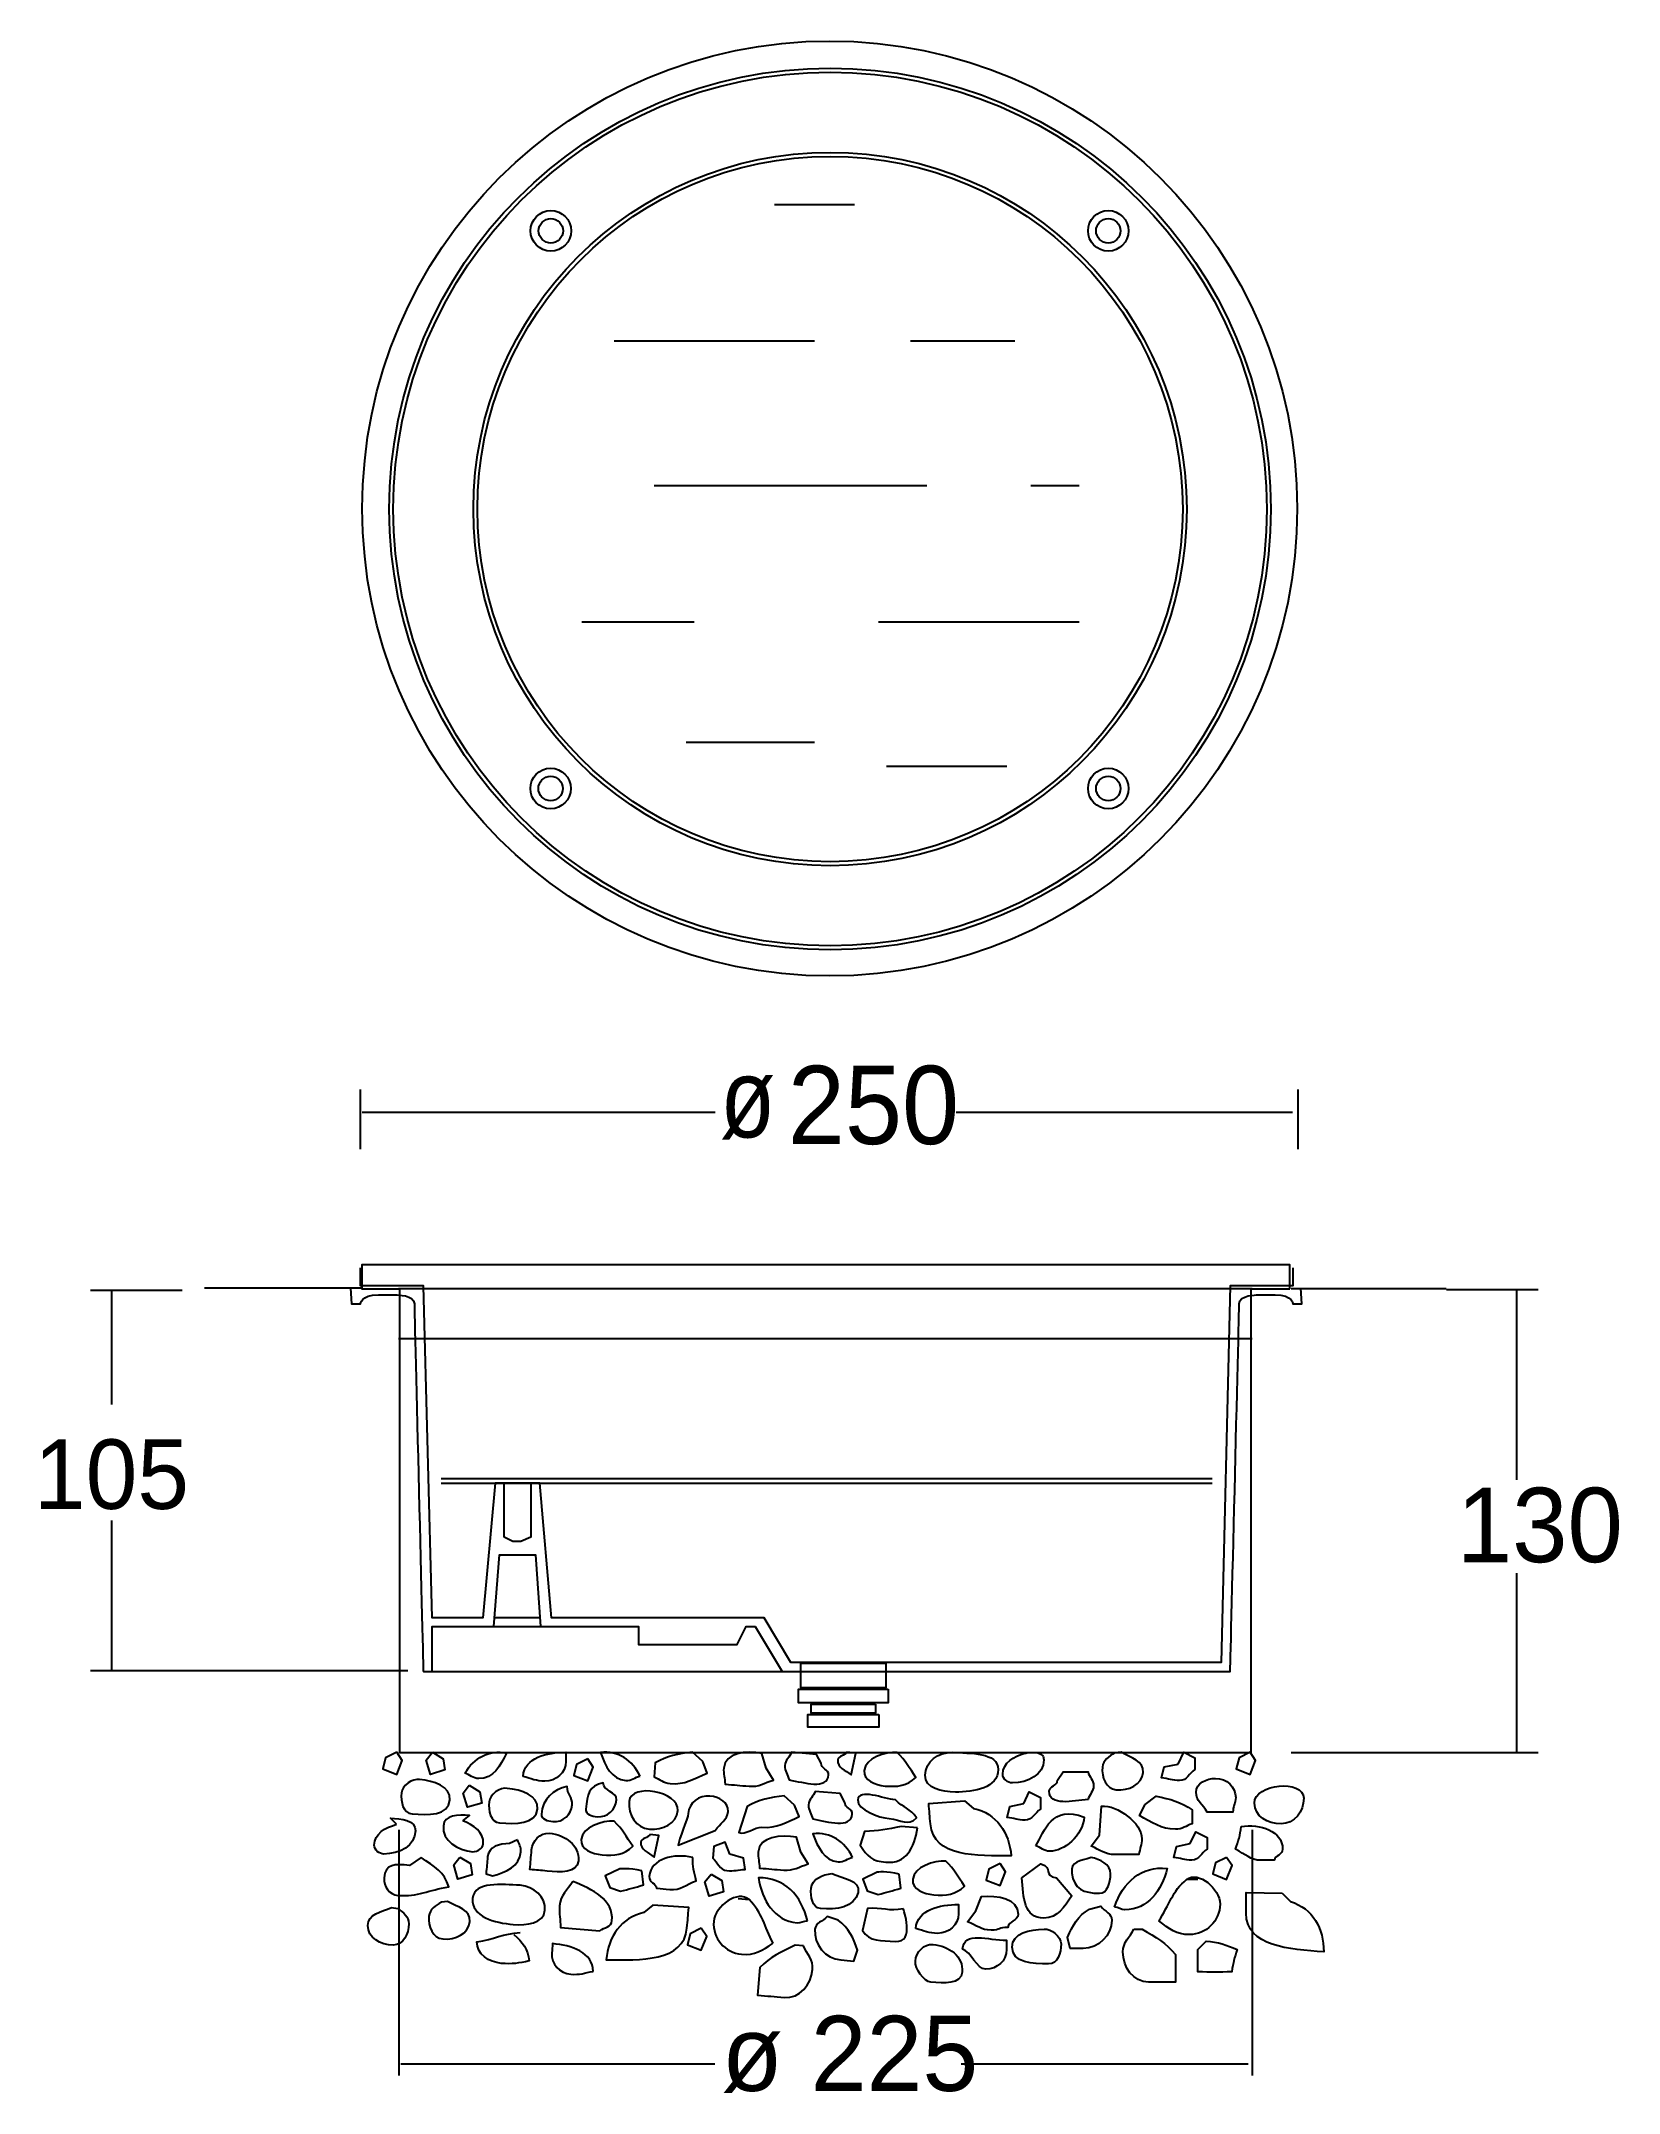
# Model space of a CAD drawing. Extents: x 40 to 181, y 93 to 276.
import ezdxf

# ---------------------------------------------------------------- set-up
doc = ezdxf.new("R2010")
doc.units = 0
doc.layers.add('LIVELLO_1', color=160, linetype='Continuous')
doc.styles.add('STD', font='txt')

# ---------------------------------------------------------------- blocks, each defined once
blk = doc.blocks.new('AI9-BLK2')
at = {"layer": 'LIVELLO_1', "color": 7}
for p, q in [((31.41, -0.41), (30.42, -0.41)), ((-9.61, -2.12), (-8.63, -2.21))]:
    blk.add_line(p, q, dxfattribs=at)
for points in [[(-40.08, 10.94), (-41.08, 10.44), (-41.32, 9.46), (-40.08, 8.97), (-39.59, 10.2)], [(-36.89, 10.94), (-35.94, 10.36), (-35.78, 9.36), (-37.06, 8.97), (-37.45, 10.24)], [(-23.03, 10.36), (-24.02, 9.86), (-24.27, 8.88), (-23.03, 8.38), (-22.54, 9.62)], [(36.09, 10.94), (35.1, 10.44), (34.85, 9.46), (36.09, 8.97), (36.58, 10.2)], [(-33.6, 7.99), (-32.66, 7.41), (-32.49, 6.41), (-33.77, 6.03), (-34.16, 7.3)], [(-34.44, 1.59), (-33.49, 1.02), (-33.33, 0.01), (-34.61, -0.37), (-34.99, 0.9)], [(-12.01, 0.07), (-11.06, -0.51), (-10.9, -1.51), (-12.18, -1.9), (-12.57, -0.63)], [(13.77, 1.01), (12.78, 0.52), (12.54, -0.47), (13.77, -0.96), (14.27, 0.27)], [(33.99, 1.56), (33, 1.07), (32.76, 0.09), (33.99, -0.41), (34.49, 0.83)], [(-12.9, -4.75), (-13.89, -5.25), (-14.13, -6.23), (-12.9, -6.73), (-12.4, -5.5)]]:
    blk.add_lwpolyline(points, close=True, dxfattribs=at)
for points, knots in [([(-33.99, 9.08), (-33.56, 8.96), (-33.25, 8.59), (-32.75, 8.59), (-31.45, 8.59), (-30.83, 9.7), (-30.28, 10.87), (-31.83, 11.18), (-33.19, 10.44), (-33.99, 9.08)], [0, 0, 0, 0, 1, 1, 1, 2, 2, 2, 3, 3, 3, 3]), ([(-18.35, 8.81), (-18.79, 8.73), (-19.13, 8.39), (-19.62, 8.43), (-20.92, 8.54), (-21.44, 9.7), (-21.89, 10.92), (-20.32, 11.09), (-19.03, 10.23), (-18.35, 8.81)], [0, 0, 0, 0, 1, 1, 1, 2, 2, 2, 3, 3, 3, 3]), ([(-7.1, 9.51), (-7.1, 9.51), (-6.45, 8.46), (-6.45, 8.46), (-7.28, 8.23), (-7.75, 7.83), (-8.61, 7.91), (-9.47, 7.98), (-9.91, 8.02), (-10.77, 8.1), (-10.78, 8.65), (-10.94, 8.98), (-10.89, 9.53), (-10.77, 10.94), (-8.89, 11.09), (-7.48, 10.84), (-7.48, 10.84), (-7.1, 9.51), (-7.1, 9.51)], [0, 0, 0, 0, 1, 1, 1, 2, 2, 2, 3, 3, 3, 4, 4, 4, 5, 5, 5, 6, 6, 6, 6]), ([(4.6, 10.93), (5.33, 10.18), (5.68, 9.58), (6.25, 8.7), (5.46, 7.94), (4.62, 7.83), (3.51, 7.93), (2.61, 8.01), (1.56, 8.43), (1.64, 9.31), (1.73, 10.38), (3.52, 11.02), (4.6, 10.93)], [0, 0, 0, 0, 1, 1, 1, 2, 2, 2, 3, 3, 3, 4, 4, 4, 4]), ([(15.99, 10.86), (15.02, 10.57), (14.01, 10.03), (14.01, 8.99), (14.01, 8.56), (14.44, 8.21), (14.87, 8.21), (16.24, 8.21), (17.68, 8.92), (17.68, 10.28), (17.68, 11.25), (15.99, 10.86), (15.99, 10.86)], [0, 0, 0, 0, 1, 1, 1, 2, 2, 2, 3, 3, 3, 4, 4, 4, 4]), ([(-28.8, 8.79), (-28.08, 8.57), (-27.61, 8.36), (-26.86, 8.36), (-25.85, 8.36), (-24.98, 9.11), (-24.98, 10.11), (-24.98, 10.44), (-25.02, 10.61), (-24.98, 10.94), (-26.68, 10.94), (-28.66, 10.47), (-28.8, 8.79)], [0, 0, 0, 0, 1, 1, 1, 2, 2, 2, 3, 3, 3, 4, 4, 4, 4]), ([(-12.77, 10.12), (-12.77, 10.12), (-12.36, 9.09), (-12.36, 9.09), (-13.52, 8.57), (-14.38, 8.03), (-15.67, 8.14), (-16.29, 8.2), (-16.57, 8.53), (-17.11, 8.76), (-17.11, 8.76), (-17, 9.99), (-17, 9.99), (-15.95, 10.64), (-14.95, 10.8), (-13.69, 10.94), (-13.69, 10.94), (-12.77, 10.12), (-12.77, 10.12)], [0, 0, 0, 0, 1, 1, 1, 2, 2, 2, 3, 3, 3, 4, 4, 4, 5, 5, 5, 6, 6, 6, 6]), ([(-2.19, 9.97), (-2.23, 9.47), (-1.49, 9.41), (-1.54, 8.92), (-1.65, 7.57), (-3.71, 8.24), (-5.06, 8.48), (-5.14, 8.92), (-5.48, 9.26), (-5.44, 9.75), (-5.4, 10.24), (-5, 10.52), (-4.84, 10.94), (-4.84, 10.94), (-2.62, 10.74), (-2.62, 10.74), (-2.62, 10.74), (-2.19, 9.97), (-2.19, 9.97)], [0, 0, 0, 0, 1, 1, 1, 2, 2, 2, 3, 3, 3, 4, 4, 4, 5, 5, 5, 6, 6, 6, 6]), ([(0.09, 10.94), (0.09, 10.94), (0.89, 10.87), (0.89, 10.87), (0.89, 10.87), (0.47, 8.93), (0.47, 8.93), (-0.05, 9.34), (-0.77, 9.59), (-0.71, 10.27), (-0.68, 10.63), (-0.06, 10.64), (0.09, 10.94)], [0, 0, 0, 0, 1, 1, 1, 2, 2, 2, 3, 3, 3, 4, 4, 4, 4]), ([(9.49, 10.94), (8.27, 10.94), (7.08, 10.11), (7.08, 8.89), (7.08, 7.71), (8.59, 7.39), (9.78, 7.39), (11.44, 7.39), (13.6, 7.75), (13.6, 9.4), (13.6, 10.97), (11.08, 10.83), (9.49, 10.94)], [0, 0, 0, 0, 1, 1, 1, 2, 2, 2, 3, 3, 3, 4, 4, 4, 4]), ([(18.9, 8.44), (18.9, 7.95), (18.16, 7.95), (18.16, 7.46), (18.16, 6.1), (20.26, 6.6), (21.62, 6.72), (21.74, 7.15), (22.12, 7.46), (22.12, 7.95), (22.12, 8.44), (21.74, 8.75), (21.62, 9.18), (21.62, 9.18), (19.39, 9.18), (19.39, 9.18), (19.39, 9.18), (18.9, 8.44), (18.9, 8.44)], [0, 0, 0, 0, 1, 1, 1, 2, 2, 2, 3, 3, 3, 4, 4, 4, 5, 5, 5, 6, 6, 6, 6]), ([(24.57, 10.94), (25.47, 10.43), (26.64, 10.18), (26.55, 9.15), (26.45, 8.04), (25.24, 7.5), (24.13, 7.59), (23.23, 7.67), (22.82, 8.72), (22.9, 9.61), (22.96, 10.25), (23.49, 10.57), (24.02, 10.88), (24.02, 10.88), (24.57, 10.94), (24.57, 10.94)], [0, 0, 0, 0, 1, 1, 1, 2, 2, 2, 3, 3, 3, 4, 4, 4, 5, 5, 5, 5]), ([(29.66, 9.89), (29.66, 9.89), (28.42, 9.64), (28.42, 9.64), (28.42, 9.64), (28.18, 8.66), (28.18, 8.66), (28.79, 8.6), (29.17, 8.41), (29.79, 8.41), (30.47, 8.41), (30.65, 9.09), (31.15, 9.4), (31.15, 9.4), (31.15, 10.44), (31.15, 10.44), (31.15, 10.44), (30.16, 10.94), (30.16, 10.94), (30.16, 10.94), (29.66, 9.89), (29.66, 9.89)], [0, 0, 0, 0, 1, 1, 1, 2, 2, 2, 3, 3, 3, 4, 4, 4, 5, 5, 5, 6, 6, 6, 7, 7, 7, 7]), ([(-38.03, 8.52), (-36.78, 8.37), (-35.23, 7.92), (-35.34, 6.67), (-35.46, 5.27), (-37.3, 5.33), (-38.7, 5.45), (-39.53, 5.52), (-39.73, 6.51), (-39.65, 7.33), (-39.6, 7.97), (-38.68, 8.61), (-38.03, 8.52)], [0, 0, 0, 0, 1, 1, 1, 2, 2, 2, 3, 3, 3, 4, 4, 4, 4]), ([(-30.22, 7.72), (-28.96, 7.58), (-27.41, 7.12), (-27.52, 5.87), (-27.65, 4.48), (-29.49, 4.53), (-30.89, 4.65), (-31.71, 4.72), (-31.91, 5.71), (-31.84, 6.53), (-31.78, 7.17), (-30.86, 7.82), (-30.22, 7.72)], [0, 0, 0, 0, 1, 1, 1, 2, 2, 2, 3, 3, 3, 4, 4, 4, 4]), ([(-24.41, 6.26), (-24.49, 5.37), (-25.24, 4.68), (-26.14, 4.76), (-26.6, 4.8), (-27.21, 4.96), (-27.16, 5.42), (-27.05, 6.74), (-26.14, 7.63), (-24.85, 7.88), (-24.91, 7.24), (-24.36, 6.91), (-24.41, 6.26)], [0, 0, 0, 0, 1, 1, 1, 2, 2, 2, 3, 3, 3, 4, 4, 4, 4]), ([(-20.45, 6.7), (-20.53, 5.81), (-21.28, 5.11), (-22.17, 5.19), (-22.64, 5.23), (-23.24, 5.4), (-23.2, 5.86), (-23.08, 7.18), (-22.93, 7.95), (-21.64, 8.2), (-21.7, 7.55), (-20.39, 7.34), (-20.45, 6.7)], [0, 0, 0, 0, 1, 1, 1, 2, 2, 2, 3, 3, 3, 4, 4, 4, 4]), ([(-14.99, 5.73), (-15.1, 4.55), (-16.34, 3.97), (-17.53, 4.08), (-18.71, 4.18), (-19.44, 5.36), (-19.34, 6.54), (-19.18, 8.25), (-14.84, 7.44), (-14.99, 5.73)], [0, 0, 0, 0, 1, 1, 1, 2, 2, 2, 3, 3, 3, 3]), ([(-0.07, 6.47), (-0.12, 5.98), (0.62, 5.92), (0.58, 5.43), (0.46, 4.08), (-1.59, 4.75), (-2.94, 4.99), (-3.03, 5.43), (-3.37, 5.77), (-3.33, 6.26), (-3.28, 6.75), (-2.88, 7.03), (-2.72, 7.45), (-2.72, 7.45), (-0.5, 7.25), (-0.5, 7.25), (-0.5, 7.25), (-0.07, 6.47), (-0.07, 6.47)], [0, 0, 0, 0, 1, 1, 1, 2, 2, 2, 3, 3, 3, 4, 4, 4, 5, 5, 5, 6, 6, 6, 6]), ([(4.43, 6.69), (5.16, 5.94), (5.75, 5.97), (6.32, 5.09), (5.53, 4.33), (4.98, 4.92), (3.87, 5.02), (2.97, 5.1), (1, 5.8), (1.07, 6.69), (1.17, 7.76), (3.35, 6.78), (4.43, 6.69)], [0, 0, 0, 0, 1, 1, 1, 2, 2, 2, 3, 3, 3, 4, 4, 4, 4]), ([(15.88, 6.36), (15.88, 6.36), (14.64, 6.11), (14.64, 6.11), (14.64, 6.11), (14.39, 5.13), (14.39, 5.13), (15.01, 5.06), (15.39, 4.88), (16, 4.88), (16.68, 4.88), (16.87, 5.56), (17.37, 5.86), (17.37, 5.86), (17.37, 6.91), (17.37, 6.91), (17.37, 6.91), (16.38, 7.4), (16.38, 7.4), (16.38, 7.4), (15.88, 6.36), (15.88, 6.36)], [0, 0, 0, 0, 1, 1, 1, 2, 2, 2, 3, 3, 3, 4, 4, 4, 5, 5, 5, 6, 6, 6, 7, 7, 7, 7]), ([(31.27, 7.38), (31.27, 6.58), (31.89, 6.27), (32.26, 5.59), (32.26, 5.59), (34.55, 5.59), (34.55, 5.59), (34.55, 6.09), (34.8, 6.39), (34.8, 6.89), (34.8, 7.87), (33.99, 8.61), (33, 8.61), (32.2, 8.61), (31.27, 8.18), (31.27, 7.38)], [0, 0, 0, 0, 1, 1, 1, 2, 2, 2, 3, 3, 3, 4, 4, 4, 5, 5, 5, 5]), ([(36.47, 6.41), (36.47, 5.23), (37.66, 4.55), (38.85, 4.55), (40.04, 4.55), (40.87, 5.66), (40.87, 6.84), (40.87, 8.56), (36.47, 8.13), (36.47, 6.41)], [0, 0, 0, 0, 1, 1, 1, 2, 2, 2, 3, 3, 3, 3]), ([(-10.5, 5.66), (-10.57, 4.86), (-11.21, 4.61), (-11.65, 3.96), (-11.65, 3.96), (-14.96, 2.66), (-14.96, 2.66), (-14.91, 3.15), (-14.1, 4.98), (-14.06, 5.47), (-13.97, 6.45), (-13.11, 7.12), (-12.12, 7.03), (-11.32, 6.96), (-10.43, 6.45), (-10.5, 5.66)], [0, 0, 0, 0, 1, 1, 1, 2, 2, 2, 3, 3, 3, 4, 4, 4, 5, 5, 5, 5]), ([(-4.57, 6.22), (-4.57, 6.22), (-4.16, 5.2), (-4.16, 5.2), (-5.33, 4.68), (-6.18, 4.13), (-7.48, 4.25), (-8.09, 4.3), (-8.99, 3.54), (-9.53, 3.77), (-9.53, 3.77), (-8.81, 6.09), (-8.81, 6.09), (-7.76, 6.74), (-6.75, 6.9), (-5.49, 7.04), (-5.49, 7.04), (-4.57, 6.22), (-4.57, 6.22)], [0, 0, 0, 0, 1, 1, 1, 2, 2, 2, 3, 3, 3, 4, 4, 4, 5, 5, 5, 6, 6, 6, 6]), ([(10.61, 6.6), (10.61, 6.6), (7.4, 6.38), (7.4, 6.38), (7.46, 5.64), (7.49, 5.27), (7.56, 4.54), (7.82, 1.54), (11.72, 1.69), (14.77, 1.71), (14.58, 3.79), (13.44, 5.48), (11.41, 5.93), (11.41, 5.93), (10.61, 6.6), (10.61, 6.6)], [0, 0, 0, 0, 1, 1, 1, 2, 2, 2, 3, 3, 3, 4, 4, 4, 5, 5, 5, 5]), ([(16.95, 2.59), (17.38, 2.47), (17.69, 2.1), (18.19, 2.1), (19.49, 2.1), (21.15, 3.49), (21.29, 5.16), (18.38, 6.27), (17.75, 3.94), (16.95, 2.59)], [0, 0, 0, 0, 1, 1, 1, 2, 2, 2, 3, 3, 3, 3]), ([(22.64, 3.53), (22.64, 3.53), (21.9, 2.55), (21.9, 2.55), (22.7, 2.24), (23.14, 1.81), (24.01, 1.81), (24.01, 1.81), (26.17, 1.81), (26.17, 1.81), (26.23, 2.36), (26.42, 2.67), (26.42, 3.22), (26.42, 4.64), (24.25, 6.25), (22.83, 6.13), (22.83, 6.13), (22.64, 3.53), (22.64, 3.53)], [0, 0, 0, 0, 1, 1, 1, 2, 2, 2, 3, 3, 3, 4, 4, 4, 5, 5, 5, 6, 6, 6, 6]), ([(26.71, 6.28), (26.71, 6.28), (26.21, 5.3), (26.21, 5.3), (27.33, 4.68), (28.13, 4.07), (29.43, 4.07), (30.05, 4.07), (30.36, 4.37), (30.92, 4.56), (30.92, 4.56), (30.92, 5.79), (30.92, 5.79), (29.93, 6.53), (28.94, 6.77), (27.7, 7.02), (27.7, 7.02), (26.71, 6.28), (26.71, 6.28)], [0, 0, 0, 0, 1, 1, 1, 2, 2, 2, 3, 3, 3, 4, 4, 4, 5, 5, 5, 6, 6, 6, 6]), ([(-40.1, 4.51), (-41.07, 4.22), (-42.08, 3.68), (-42.08, 2.65), (-42.08, 2.22), (-41.65, 1.86), (-41.22, 1.86), (-39.85, 1.86), (-38.41, 2.57), (-38.41, 3.94), (-38.41, 4.91), (-39.67, 5.05), (-40.64, 5.05), (-40.64, 5.05), (-40.1, 4.51), (-40.1, 4.51)], [0, 0, 0, 0, 1, 1, 1, 2, 2, 2, 3, 3, 3, 4, 4, 4, 5, 5, 5, 5]), ([(-34.17, 4.81), (-33.23, 4.44), (-32.27, 3.82), (-32.36, 2.78), (-32.4, 2.35), (-32.86, 2.03), (-33.29, 2.07), (-34.66, 2.19), (-36.03, 3.03), (-35.91, 4.38), (-35.83, 5.35), (-34.56, 5.38), (-33.59, 5.3), (-33.59, 5.3), (-34.17, 4.81), (-34.17, 4.81)], [0, 0, 0, 0, 1, 1, 1, 2, 2, 2, 3, 3, 3, 4, 4, 4, 5, 5, 5, 5]), ([(-26.46, 3.71), (-27.29, 3.78), (-27.97, 3.05), (-28.04, 2.23), (-28.1, 1.55), (-28.13, 1.16), (-28.19, 0.48), (-27.58, 0.42), (-27.26, 0.4), (-26.65, 0.34), (-25.5, 0.24), (-23.96, 0.11), (-23.86, 1.25), (-23.74, 2.64), (-25.06, 3.59), (-26.46, 3.71)], [0, 0, 0, 0, 1, 1, 1, 2, 2, 2, 3, 3, 3, 4, 4, 4, 5, 5, 5, 5]), ([(-20.66, 4.78), (-19.93, 4.04), (-19.58, 3.43), (-19.01, 2.55), (-19.8, 1.79), (-20.64, 1.69), (-21.75, 1.79), (-22.65, 1.86), (-23.7, 2.28), (-23.62, 3.17), (-23.52, 4.24), (-21.73, 4.88), (-20.66, 4.78)], [0, 0, 0, 0, 1, 1, 1, 2, 2, 2, 3, 3, 3, 4, 4, 4, 4]), ([(0.61, 1.56), (0.17, 1.47), (-0.17, 1.13), (-0.67, 1.17), (-1.96, 1.29), (-2.48, 2.45), (-2.93, 3.66), (-1.36, 3.83), (-0.07, 2.98), (0.61, 1.56)], [0, 0, 0, 0, 1, 1, 1, 2, 2, 2, 3, 3, 3, 3]), ([(6.41, 4.19), (6.13, 2.42), (5.38, 0.97), (3.59, 1.13), (2.36, 1.23), (1.89, 1.62), (1.3, 2.66), (1.3, 2.66), (1.66, 3.86), (1.66, 3.86), (2.97, 3.94), (3.66, 4.06), (4.93, 4.32), (4.93, 4.32), (6.41, 4.19), (6.41, 4.19)], [0, 0, 0, 0, 1, 1, 1, 2, 2, 2, 3, 3, 3, 4, 4, 4, 5, 5, 5, 5]), ([(30.75, 2.79), (30.75, 2.79), (29.51, 2.54), (29.51, 2.54), (29.51, 2.54), (29.27, 1.56), (29.27, 1.56), (29.88, 1.49), (30.26, 1.31), (30.88, 1.31), (31.56, 1.31), (31.74, 1.99), (32.24, 2.29), (32.24, 2.29), (32.24, 3.34), (32.24, 3.34), (32.24, 3.34), (31.25, 3.84), (31.25, 3.84), (31.25, 3.84), (30.75, 2.79), (30.75, 2.79)], [0, 0, 0, 0, 1, 1, 1, 2, 2, 2, 3, 3, 3, 4, 4, 4, 5, 5, 5, 6, 6, 6, 7, 7, 7, 7]), ([(35.28, 4.32), (35.21, 3.52), (35.03, 3.02), (34.78, 2.29), (35.71, 1.85), (36.08, 1.3), (37.07, 1.3), (37.07, 1.3), (38.25, 1.3), (38.25, 1.3), (38.31, 1.73), (38.99, 1.79), (38.99, 2.29), (38.99, 3.95), (36.95, 4.56), (35.28, 4.32)], [0, 0, 0, 0, 1, 1, 1, 2, 2, 2, 3, 3, 3, 4, 4, 4, 5, 5, 5, 5]), ([(-29.3, 3.13), (-29.15, 2.72), (-28.96, 2.49), (-28.99, 2.06), (-29.11, 0.77), (-30.28, 0.23), (-31.53, -0.09), (-31.53, -0.09), (-32.1, 0.1), (-32.1, 0.1), (-32.04, 0.7), (-32.01, 1.02), (-31.96, 1.63), (-31.88, 2.52), (-30.92, 2.8), (-30.01, 2.79), (-30.01, 2.79), (-29.3, 3.13), (-29.3, 3.13)], [0, 0, 0, 0, 1, 1, 1, 2, 2, 2, 3, 3, 3, 4, 4, 4, 5, 5, 5, 6, 6, 6, 6]), ([(-17.48, 3.59), (-17.48, 3.59), (-16.68, 3.52), (-16.68, 3.52), (-16.68, 3.52), (-17.1, 1.58), (-17.1, 1.58), (-17.62, 2), (-18.35, 2.25), (-18.29, 2.92), (-18.25, 3.29), (-17.63, 3.3), (-17.48, 3.59)], [0, 0, 0, 0, 1, 1, 1, 2, 2, 2, 3, 3, 3, 4, 4, 4, 4]), ([(-13.66, 1.55), (-13.67, 0.74), (-13.53, 0.24), (-13.35, -0.52), (-14.31, -0.87), (-14.72, -1.39), (-15.71, -1.3), (-16.15, -1.26), (-16.45, -1.24), (-16.88, -1.2), (-16.91, -0.77), (-17.58, -0.65), (-17.54, -0.16), (-17.39, 1.5), (-15.3, 1.94), (-13.66, 1.55)], [0, 0, 0, 0, 1, 1, 1, 2, 2, 2, 3, 3, 3, 4, 4, 4, 5, 5, 5, 5]), ([(-10.35, 1.84), (-10.35, 1.84), (-9.14, 1.49), (-9.14, 1.49), (-9.14, 1.49), (-8.98, 0.48), (-8.98, 0.48), (-9.6, 0.47), (-9.98, 0.32), (-10.6, 0.38), (-11.28, 0.44), (-11.41, 1.13), (-11.87, 1.48), (-11.87, 1.48), (-11.78, 2.52), (-11.78, 2.52), (-11.78, 2.52), (-10.75, 2.93), (-10.75, 2.93), (-10.75, 2.93), (-10.35, 1.84), (-10.35, 1.84)], [0, 0, 0, 0, 1, 1, 1, 2, 2, 2, 3, 3, 3, 4, 4, 4, 5, 5, 5, 6, 6, 6, 7, 7, 7, 7]), ([(-4.02, 2.02), (-4.02, 2.02), (-3.37, 0.97), (-3.37, 0.97), (-4.2, 0.73), (-4.67, 0.34), (-5.53, 0.42), (-6.39, 0.49), (-6.83, 0.53), (-7.69, 0.61), (-7.7, 1.16), (-7.86, 1.49), (-7.81, 2.04), (-7.69, 3.45), (-5.81, 3.6), (-4.4, 3.35), (-4.4, 3.35), (-4.02, 2.02), (-4.02, 2.02)], [0, 0, 0, 0, 1, 1, 1, 2, 2, 2, 3, 3, 3, 4, 4, 4, 5, 5, 5, 6, 6, 6, 6]), ([(-37.9, 1.56), (-36.7, 0.73), (-35.81, 0.26), (-35.42, -1.07), (-37.25, -1.34), (-38.17, -1.98), (-39.97, -1.83), (-40.72, -1.76), (-41.27, -1.03), (-41.21, -0.28), (-41.09, 1.01), (-40.24, 0.96), (-38.95, 0.85), (-38.95, 0.85), (-37.9, 1.56), (-37.9, 1.56)], [0, 0, 0, 0, 1, 1, 1, 2, 2, 2, 3, 3, 3, 4, 4, 4, 5, 5, 5, 5]), ([(-18.2, 0.36), (-18.2, 0.36), (-18.06, -0.89), (-18.06, -0.89), (-18.82, -1.13), (-19.33, -1.27), (-20.1, -1.46), (-20.1, -1.46), (-21.06, -1.12), (-21.06, -1.12), (-21.06, -1.12), (-21.47, -0.1), (-21.47, -0.1), (-21.47, -0.1), (-20.17, 0.53), (-20.17, 0.53), (-20.17, 0.53), (-19.35, 0.64), (-18.2, 0.36)], [0, 0, 0, 0, 1, 1, 1, 2, 2, 2, 3, 3, 3, 4, 4, 4, 5, 5, 5, 6, 6, 6, 6]), ([(-1.24, 0.13), (-2.06, 0.01), (-3.02, -0.33), (-3.1, -1.19), (-3.16, -1.93), (-3, -2.93), (-2.26, -3), (-0.84, -3.12), (0.79, -2.95), (1.1, -1.56), (1.32, -0.46), (-0.29, -0.32), (-1.24, 0.13)], [0, 0, 0, 0, 1, 1, 1, 2, 2, 2, 3, 3, 3, 4, 4, 4, 4]), ([(4.78, 0.06), (4.78, 0.06), (4.92, -1.18), (4.92, -1.18), (4.16, -1.42), (3.65, -1.56), (2.89, -1.75), (2.89, -1.75), (1.92, -1.42), (1.92, -1.42), (1.92, -1.42), (1.51, -0.39), (1.51, -0.39), (1.51, -0.39), (2.81, 0.24), (2.81, 0.24), (2.81, 0.24), (3.63, 0.35), (4.78, 0.06)], [0, 0, 0, 0, 1, 1, 1, 2, 2, 2, 3, 3, 3, 4, 4, 4, 5, 5, 5, 6, 6, 6, 6]), ([(8.94, 1.22), (9.67, 0.47), (10.02, -0.13), (10.59, -1.01), (9.8, -1.77), (8.96, -1.88), (7.85, -1.78), (6.95, -1.7), (5.9, -1.29), (5.98, -0.39), (6.08, 0.68), (7.87, 1.31), (8.94, 1.22)], [0, 0, 0, 0, 1, 1, 1, 2, 2, 2, 3, 3, 3, 4, 4, 4, 4]), ([(15.72, -0.26), (15.85, -2.05), (15.9, -3.85), (17.69, -3.85), (18.93, -3.85), (19.49, -2.87), (20.17, -1.88), (20.17, -1.88), (18.8, -0.26), (18.8, -0.26), (17.5, -0.08), (18.64, 0.62), (17.4, 0.99), (17.4, 0.99), (15.72, -0.26), (15.72, -0.26)], [0, 0, 0, 0, 1, 1, 1, 2, 2, 2, 3, 3, 3, 4, 4, 4, 5, 5, 5, 5]), ([(21.9, 1.56), (22.7, 1.38), (23.63, 0.95), (23.63, 0.09), (23.63, -0.65), (23.38, -1.64), (22.64, -1.64), (21.22, -1.64), (20.36, -1.26), (20.17, 0.16), (20.05, 1.26), (20.91, 1.19), (21.9, 1.56)], [0, 0, 0, 0, 1, 1, 1, 2, 2, 2, 3, 3, 3, 4, 4, 4, 4]), ([(23.98, -2.87), (24.36, -2.87), (24.54, -3.12), (24.91, -3.12), (26.96, -3.12), (28.19, -1.39), (28.69, 0.58), (26.4, 0.83), (24.73, -0.65), (23.98, -2.87)], [0, 0, 0, 0, 1, 1, 1, 2, 2, 2, 3, 3, 3, 3]), ([(27.95, -4.1), (28.88, -4.84), (29.49, -5.33), (30.67, -5.33), (32.16, -5.33), (33.4, -4.1), (33.4, -2.62), (33.4, -1.21), (31.48, 0.39), (30.42, -0.41), (29.12, -1.45), (28.88, -2.69), (27.95, -4.1)], [0, 0, 0, 0, 1, 1, 1, 2, 2, 2, 3, 3, 3, 4, 4, 4, 4]), ([(-29.07, -0.92), (-27.85, -1.03), (-26.74, -1.95), (-26.85, -3.16), (-26.95, -4.34), (-28.49, -4.53), (-29.67, -4.43), (-31.32, -4.28), (-33.44, -3.74), (-33.3, -2.1), (-33.16, -0.53), (-30.66, -0.89), (-29.07, -0.92)], [0, 0, 0, 0, 1, 1, 1, 2, 2, 2, 3, 3, 3, 4, 4, 4, 4]), ([(-24.35, -0.59), (-22.61, -1.3), (-20.7, -2.21), (-20.87, -4.11), (-20.92, -4.66), (-21.54, -4.67), (-21.94, -5), (-21.94, -5), (-25.46, -4.7), (-25.46, -4.7), (-25.45, -3.96), (-25.6, -3.51), (-25.54, -2.77), (-25.45, -1.79), (-24.85, -1.35), (-24.35, -0.59)], [0, 0, 0, 0, 1, 1, 1, 2, 2, 2, 3, 3, 3, 4, 4, 4, 5, 5, 5, 5]), ([(-6.48, -6.1), (-7.47, -6.76), (-8.13, -7.19), (-9.3, -7.09), (-10.78, -6.96), (-11.91, -5.63), (-11.78, -4.16), (-11.65, -2.75), (-9.6, -1.32), (-8.63, -2.21), (-7.42, -3.36), (-7.28, -4.61), (-6.48, -6.1)], [0, 0, 0, 0, 1, 1, 1, 2, 2, 2, 3, 3, 3, 4, 4, 4, 4]), ([(-3.41, -4.11), (-3.77, -4.08), (-3.98, -4.3), (-4.35, -4.27), (-6.39, -4.09), (-7.47, -2.27), (-7.79, -0.26), (-5.49, -0.22), (-3.95, -1.83), (-3.41, -4.11)], [0, 0, 0, 0, 1, 1, 1, 2, 2, 2, 3, 3, 3, 3]), ([(11.61, -3.21), (11.61, -3.21), (10.87, -4.2), (10.87, -4.2), (11.67, -4.5), (12.1, -4.94), (12.97, -4.94), (13.84, -4.94), (13.6, -4.69), (14.47, -4.69), (14.53, -4.13), (15.38, -4.08), (15.38, -3.52), (15.38, -2.1), (13.53, -1.8), (12.1, -1.92), (12.1, -1.92), (11.61, -3.21), (11.61, -3.21)], [0, 0, 0, 0, 1, 1, 1, 2, 2, 2, 3, 3, 3, 4, 4, 4, 5, 5, 5, 6, 6, 6, 6]), ([(38.94, -1.64), (38.94, -1.64), (35.73, -1.58), (35.73, -1.58), (35.73, -1.58), (35.73, -3.42), (35.73, -3.42), (35.73, -6.44), (39.63, -6.63), (42.66, -6.87), (42.66, -4.78), (41.67, -2.99), (39.69, -2.38), (39.69, -2.38), (38.94, -1.64), (38.94, -1.64)], [0, 0, 0, 0, 1, 1, 1, 2, 2, 2, 3, 3, 3, 4, 4, 4, 5, 5, 5, 5]), ([(-40.53, -2.9), (-41.47, -3.34), (-42.66, -3.48), (-42.66, -4.52), (-42.66, -5.63), (-41.51, -6.27), (-40.39, -6.27), (-39.49, -6.27), (-38.99, -5.27), (-38.99, -4.37), (-38.99, -3.73), (-39.49, -3.37), (-39.99, -3.01), (-39.99, -3.01), (-40.53, -2.9), (-40.53, -2.9)], [0, 0, 0, 0, 1, 1, 1, 2, 2, 2, 3, 3, 3, 4, 4, 4, 5, 5, 5, 5]), ([(-35.53, -2.37), (-34.63, -2.88), (-33.46, -3.13), (-33.55, -4.16), (-33.65, -5.27), (-34.85, -5.81), (-35.97, -5.72), (-36.86, -5.64), (-37.28, -4.59), (-37.2, -3.7), (-37.14, -3.06), (-36.61, -2.75), (-36.08, -2.43), (-36.08, -2.43), (-35.53, -2.37), (-35.53, -2.37)], [0, 0, 0, 0, 1, 1, 1, 2, 2, 2, 3, 3, 3, 4, 4, 4, 5, 5, 5, 5]), ([(-17.22, -2.69), (-17.22, -2.69), (-14.01, -2.91), (-14.01, -2.91), (-14.07, -3.65), (-14.11, -4.02), (-14.17, -4.75), (-14.44, -7.76), (-18.34, -7.6), (-21.38, -7.59), (-21.2, -5.5), (-20.05, -3.81), (-18.03, -3.37), (-18.03, -3.37), (-17.22, -2.69), (-17.22, -2.69)], [0, 0, 0, 0, 1, 1, 1, 2, 2, 2, 3, 3, 3, 4, 4, 4, 5, 5, 5, 5]), ([(4.43, -5.94), (3.19, -5.83), (2.08, -6.01), (1.49, -4.97), (1.49, -4.97), (1.94, -2.99), (1.94, -2.99), (3.25, -2.92), (3.86, -3.28), (5.13, -3.02), (5.13, -3.02), (6.22, -6.09), (4.43, -5.94)], [0, 0, 0, 0, 1, 1, 1, 2, 2, 2, 3, 3, 3, 4, 4, 4, 4]), ([(6.25, -4.79), (6.97, -5.01), (7.44, -5.22), (8.19, -5.22), (9.2, -5.22), (10.07, -4.47), (10.07, -3.47), (10.07, -3.14), (10.03, -2.96), (10.07, -2.64), (8.37, -2.64), (6.39, -3.11), (6.25, -4.79)], [0, 0, 0, 0, 1, 1, 1, 2, 2, 2, 3, 3, 3, 4, 4, 4, 4]), ([(21.76, -3.05), (20.71, -3.67), (20.27, -4.47), (19.78, -5.58), (19.78, -5.58), (20.03, -6.56), (20.03, -6.56), (20.03, -6.56), (21.2, -6.56), (21.2, -6.56), (22.57, -6.56), (23.74, -5.39), (23.74, -4.04), (23.74, -3.42), (23.12, -3.3), (22.75, -2.8), (22.75, -2.8), (21.76, -3.05), (21.76, -3.05)], [0, 0, 0, 0, 1, 1, 1, 2, 2, 2, 3, 3, 3, 4, 4, 4, 5, 5, 5, 6, 6, 6, 6]), ([(-29.61, -5.33), (-28.84, -6.01), (-28.35, -6.63), (-28.26, -7.68), (-29.18, -7.89), (-29.77, -7.98), (-30.74, -7.9), (-31.85, -7.8), (-32.94, -7.09), (-32.92, -5.98), (-31.38, -5.72), (-30.62, -5.28), (-29.05, -5.13)], [0, 0, 0, 0, 1, 1, 1, 2, 2, 2, 3, 3, 3, 4, 4, 4, 4]), ([(-0.69, -4.05), (0.3, -4.75), (0.66, -5.59), (1.06, -6.73), (1.06, -6.73), (0.72, -7.7), (0.72, -7.7), (0.29, -7.66), (-0.01, -7.63), (-0.45, -7.59), (-1.8, -7.48), (-2.87, -6.21), (-2.75, -4.86), (-2.7, -4.25), (-2.07, -4.18), (-1.66, -3.72), (-1.66, -3.72), (-0.69, -4.05), (-0.69, -4.05)], [0, 0, 0, 0, 1, 1, 1, 2, 2, 2, 3, 3, 3, 4, 4, 4, 5, 5, 5, 6, 6, 6, 6]), ([(10.42, -6.63), (11.14, -6.85), (11.73, -8.42), (12.49, -8.42), (13.5, -8.42), (14.36, -7.67), (14.36, -6.67), (14.36, -6.34), (14.33, -6.17), (14.36, -5.84), (12.67, -5.84), (10.56, -4.95), (10.42, -6.63)], [0, 0, 0, 0, 1, 1, 1, 2, 2, 2, 3, 3, 3, 4, 4, 4, 4]), ([(17.7, -4.84), (16.43, -4.87), (14.85, -5.19), (14.85, -6.45), (14.85, -7.85), (16.69, -7.95), (18.09, -7.95), (18.92, -7.95), (19.21, -6.98), (19.21, -6.16), (19.21, -5.51), (18.34, -4.8), (17.7, -4.84)], [0, 0, 0, 0, 1, 1, 1, 2, 2, 2, 3, 3, 3, 4, 4, 4, 4]), ([(25.72, -4.84), (25.35, -5.58), (24.73, -6.01), (24.73, -6.87), (24.73, -8.23), (25.66, -9.58), (27.02, -9.58), (27.02, -9.58), (29.43, -9.58), (29.43, -9.58), (29.43, -9.58), (29.43, -7.12), (29.43, -7.12), (28.57, -6.07), (27.7, -5.58), (26.46, -4.84), (26.46, -4.84), (25.72, -4.84), (25.72, -4.84)], [0, 0, 0, 0, 1, 1, 1, 2, 2, 2, 3, 3, 3, 4, 4, 4, 5, 5, 5, 6, 6, 6, 6]), ([(-22.55, -8.61), (-23.29, -8.76), (-23.78, -8.93), (-24.53, -8.87), (-25.54, -8.78), (-26.33, -7.96), (-26.24, -6.96), (-26.21, -6.64), (-26.16, -6.46), (-26.17, -6.14), (-24.48, -6.28), (-22.55, -6.92), (-22.55, -8.61)], [0, 0, 0, 0, 1, 1, 1, 2, 2, 2, 3, 3, 3, 4, 4, 4, 4]), ([(-3.77, -6.33), (-3.46, -7.1), (-2.88, -7.59), (-2.96, -8.45), (-3.08, -9.79), (-4.12, -11.06), (-5.48, -10.94), (-6.4, -10.86), (-6.96, -10.82), (-7.88, -10.74), (-7.88, -10.74), (-7.67, -8.28), (-7.67, -8.28), (-6.71, -7.31), (-5.81, -6.9), (-4.51, -6.27), (-4.51, -6.27), (-3.77, -6.33), (-3.77, -6.33)], [0, 0, 0, 0, 1, 1, 1, 2, 2, 2, 3, 3, 3, 4, 4, 4, 5, 5, 5, 6, 6, 6, 6]), ([(7.79, -6.22), (6.96, -6.14), (6.28, -6.88), (6.21, -7.7), (6.15, -8.37), (6.99, -9.53), (7.6, -9.58), (8.75, -9.68), (10.29, -9.81), (10.39, -8.67), (10.52, -7.28), (9.19, -6.34), (7.79, -6.22)], [0, 0, 0, 0, 1, 1, 1, 2, 2, 2, 3, 3, 3, 4, 4, 4, 4]), ([(31.41, -6.67), (31.41, -6.67), (31.41, -8.64), (31.41, -8.64), (32.59, -8.7), (33.27, -8.7), (34.45, -8.64), (34.57, -7.84), (34.69, -7.4), (34.94, -6.67), (33.95, -6.24), (33.27, -5.99), (32.16, -5.93), (32.16, -5.93), (31.41, -6.67), (31.41, -6.67)], [0, 0, 0, 0, 1, 1, 1, 2, 2, 2, 3, 3, 3, 4, 4, 4, 5, 5, 5, 5])]:
    blk.add_open_spline(points, degree=3, knots=knots, dxfattribs=at)
blk = doc.blocks.new('AI9-BLK1')
at = {"layer": 'LIVELLO_1', "color": 7}
for p, q in [((-4.28, 77.83), (2.87, 77.83)), ((-18.59, 65.66), (-0.7, 65.66)), ((7.88, 65.66), (17.19, 65.66)), ((-15.02, 52.77), (9.32, 52.77)), ((18.62, 52.77), (22.91, 52.77)), ((-21.46, 40.6), (-11.44, 40.6)), ((5.02, 40.6), (22.91, 40.6)), ((-12.15, 29.87), (-0.7, 29.87)), ((5.74, 27.72), (16.47, 27.72)), ((-41.23, -6.47), (-41.23, -1.13)), ((42.48, -6.47), (42.48, -1.13)), ((-41.06, -3.16), (-9.56, -3.16)), ((11.95, -3.16), (41.97, -3.16)), ((-65.31, -19.06), (-57.12, -19.06)), ((-63.42, -29.26), (-63.42, -19.06)), ((-55.15, -18.84), (-41.2, -18.84)), ((-37.83, -18.9), (38.37, -18.9)), ((41.83, -18.9), (55.68, -18.9)), ((63.88, -19.02), (55.69, -19.02)), ((61.99, -35.97), (61.99, -18.98)), ((-37.83, -23.37), (38.37, -23.37)), ((-34.01, -35.87), (34.8, -35.87)), ((-34.01, -36.27), (34.8, -36.27)), ((-63.42, -53), (-63.42, -39.61)), ((61.99, -60.34), (61.99, -44.31)), ((-30.81, -49.08), (-23.61, -49.08)), ((-25.21, -48.28), (-29.21, -48.28)), ((-65.31, -53), (-36.98, -53)), ((-35.61, -53.08), (-2, -53.08)), ((63.88, -60.34), (41.84, -60.34)), ((-37.77, -89.13), (-37.77, -67.22)), ((38.38, -89.13), (38.38, -67.22)), ((-37.62, -88.09), (-9.6, -88.09)), ((12.39, -88.09), (37.99, -88.09))]:
    blk.add_line(p, q, dxfattribs=at)
blk.add_lwpolyline([(42, -17.07), (42, -18.67), (36.4, -18.67), (35.6, -52.28), (-2.8, -52.28), (-5.2, -48.28), (-24.17, -48.28), (-25.21, -36.27), (-29.21, -36.27), (-30.31, -48.28), (-34.81, -48.28), (-35.61, -18.67), (-41.21, -18.67), (-41.21, -17.07)], dxfattribs=at)
for points in [[(41.73, -18.92), (41.73, -16.8), (-41.1, -16.8), (-41.1, -18.92), (-37.74, -18.92), (-37.74, -60.31), (38.28, -60.31), (38.28, -18.92)], [(-28.41, -41.08), (-28.41, -36.27), (-26.01, -36.27), (-26.01, -41.08), (-26.92, -41.48), (-27.63, -41.48)], [(5.66, -54.53), (-1.91, -54.53), (-1.91, -52.33), (5.66, -52.33)], [(5.66, -52.33), (5.66, -54.53), (-1.91, -54.53), (-1.91, -52.33)], [(5.87, -54.66), (5.87, -55.87), (-2.12, -55.87), (-2.12, -54.66)], [(4.74, -56), (4.74, -56.79), (-0.99, -56.79), (-0.99, -56)], [(5.04, -56.92), (5.04, -58.05), (-1.29, -58.05), (-1.29, -56.92)]]:
    blk.add_lwpolyline(points, close=True, dxfattribs=at)
for centre, radius in [((0.66, 50.71), 41.72), ((0.69, 50.66), 39.34), ((0.69, 50.66), 38.98), ((0.69, 50.66), 31.83), ((0.69, 50.66), 31.47), ((-24.23, 75.49), 1.81), ((25.52, 75.49), 1.81), ((-24.23, 75.49), 1.09), ((25.52, 75.49), 1.09), ((-24.25, 25.72), 1.81), ((25.52, 25.72), 1.81), ((-24.25, 25.72), 1.09), ((25.52, 25.72), 1.09)]:
    blk.add_circle(centre, radius, dxfattribs=at)
blk.add_open_spline([(-42.12, -18.86), (-42.12, -18.86), (-42.01, -20.27), (-42.01, -20.27), (-42.01, -20.27), (-41.21, -20.27), (-41.21, -20.27), (-41.21, -20.27), (-41.21, -19.47), (-39.61, -19.47), (-39.61, -19.47), (-38.01, -19.47), (-38.01, -19.47), (-38.01, -19.47), (-36.41, -19.47), (-36.41, -20.27), (-36.41, -21.07), (-35.61, -53.08), (-35.61, -53.08), (-35.61, -53.08), (-34.81, -53.08), (-34.81, -53.08), (-34.81, -53.08), (-34.81, -49.08), (-34.81, -49.08), (-34.81, -49.08), (-29.32, -49.08), (-29.32, -49.08), (-29.32, -49.08), (-28.81, -42.67), (-28.81, -42.67), (-28.81, -42.67), (-25.61, -42.67), (-25.61, -42.67), (-25.61, -42.67), (-25.16, -49.08), (-25.16, -49.08), (-25.16, -49.08), (-16.41, -49.08), (-16.41, -49.08), (-16.41, -49.08), (-16.41, -50.68), (-16.41, -50.68), (-16.41, -50.68), (-7.6, -50.68), (-7.6, -50.68), (-7.6, -50.68), (-6.8, -49.08), (-6.8, -49.08), (-6.8, -49.08), (-6, -49.08), (-6, -49.08), (-6, -49.08), (-3.6, -53.08), (-3.6, -53.08), (-3.6, -53.08), (36.4, -53.08), (36.4, -53.08), (36.4, -53.08), (37.2, -21.07), (37.2, -20.27), (37.2, -19.47), (38.8, -19.47), (38.8, -19.47), (38.8, -19.47), (40.4, -19.47), (40.4, -19.47), (42, -19.47), (42, -20.27), (42, -20.27), (42, -20.27), (42.8, -20.27), (42.8, -20.27), (42.8, -20.27), (42.69, -18.86), (42.69, -18.86)], degree=3, knots=[0, 0, 0, 0, 1, 1, 1, 2, 2, 2, 3, 3, 3, 4, 4, 4, 5, 5, 5, 6, 6, 6, 7, 7, 7, 8, 8, 8, 9, 9, 9, 10, 10, 10, 11, 11, 11, 12, 12, 12, 13, 13, 13, 14, 14, 14, 15, 15, 15, 16, 16, 16, 17, 17, 17, 18, 18, 18, 19, 19, 19, 20, 20, 20, 21, 21, 21, 22, 22, 22, 23, 23, 23, 24, 24, 24, 25, 25, 25, 25], dxfattribs=at)
blk.add_blockref('AI9-BLK2', (2.09, -71.23), dxfattribs=at)
at = {"layer": 'LIVELLO_1', "color": 7, "attachment_point": 1, "style": 'STD'}
for s, insert, char_height in [('\\fArial Narrow|b0|i0;\\H7.0465;\\C7;ø', (-9.13, 1.63), 7.0465), ('\\fMyriad Roman|b0|i0;\\H6.9919;\\W0.98;\\C7;250', (-3.08, 0.98), 6.9919), ('\\fMyriad Roman|b0|i0;\\H6.2017;\\C7;105', (-70.36, -32.37), 6.2017), ('\\fMyriad Roman|b0|i0;\\H6.6449;\\C7;130', (56.62, -36.68), 6.6449), ('\\fMyriad Roman|b0|i0;\\H6.7009;\\C7;ø 225', (-9, -83.81), 6.7009)]:
    blk.add_mtext(s, dxfattribs=dict(at, insert=insert, char_height=char_height))

msp = doc.modelspace()

# ---------------------------------------------------------------- block references
at = {"layer": 'LIVELLO_1', "color": 7}
msp.add_blockref('AI9-BLK1', (109.67651, 183.294927), dxfattribs=at)

doc.saveas('drawing.dxf')
